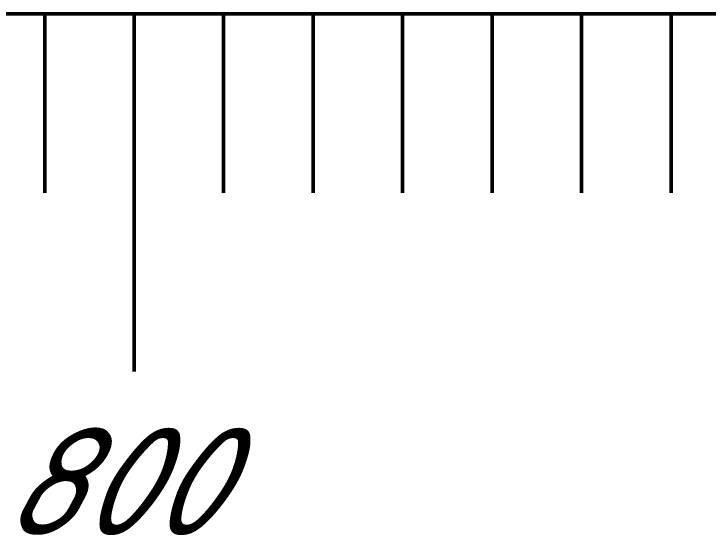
# Paper-space layout 'Layout1' of a CAD drawing. Header units: millimetres. Extents: x 0 to 841, y 0 to 594.
# Drawn here: x 486.75 to 525.54, y 306.49 to 335.64 of the extents above; entities that cross this region are included whole.
import ezdxf

# ---------------------------------------------------------------- set-up
doc = ezdxf.new("R2010")
doc.units = ezdxf.units.MM
doc.layers.get('0').update_dxf_attribs({"lineweight": 50})
doc.styles.add('Gost', font='gost.ttf', dxfattribs={"oblique": 15})

psp = doc.layouts.get("Layout1")

# ---------------------------------------------------------------- linework, layer by layer
for p, q in [((483.472, 335.636), (493.472, 335.636)), ((488.472, 335.636), (488.472, 325.636)), ((493.472, 335.636), (503.472, 335.636)), ((493.472, 335.636), (493.472, 315.636)), ((498.472, 335.636), (498.472, 325.636)), ((503.472, 335.636), (513.472, 335.636)), ((503.472, 335.636), (503.472, 325.636)), ((508.472, 335.636), (508.472, 325.636)), ((513.472, 335.636), (523.472, 335.636)), ((513.472, 335.636), (513.472, 325.636)), ((518.472, 335.636), (518.472, 325.636)), ((523.472, 335.636), (533.472, 335.636)), ((523.472, 335.636), (523.472, 325.636))]:
    psp.add_line(p, q)

# ---------------------------------------------------------------- texts
at = {"insert": (485.893, 312.495), "char_height": 6, "attachment_point": 1, "style": 'Gost'}
psp.add_mtext_dynamic_manual_height_columns('{\\fGOST type B|b0|i1|c204|p34;800}', width=15.88495, gutter_width=17.5, heights=[0], dxfattribs=at)

doc.saveas('drawing.dxf')
